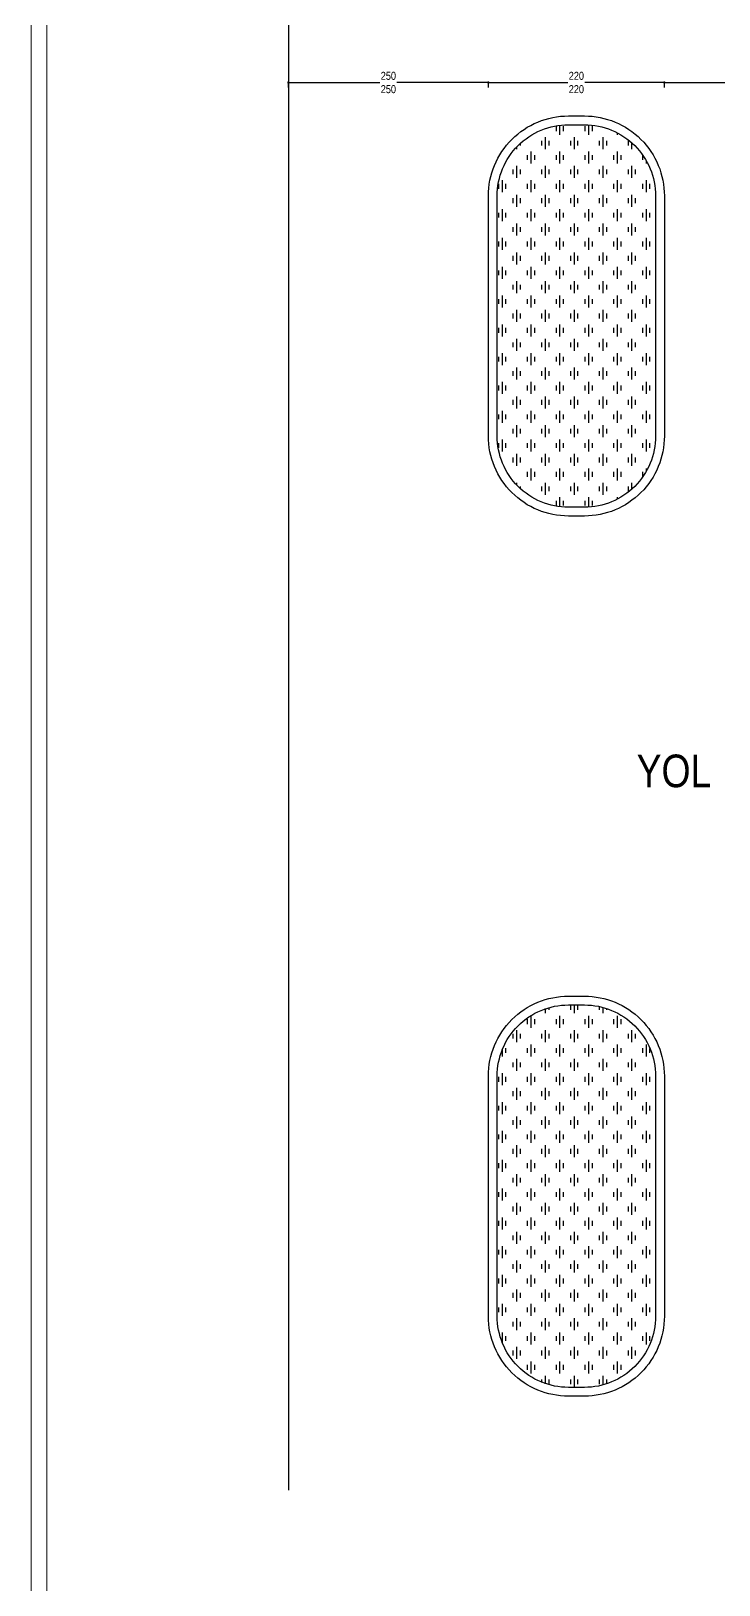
# Model space of a CAD drawing. Header units: millimetres. Extents: x 863 to 22635, y -482 to 12118.
# Drawn here: x 14153 to 15013, y 7023 to 8965 of the extents above; entities that cross this region are included whole.
import ezdxf

# ---------------------------------------------------------------- set-up
doc = ezdxf.new("R2010")
doc.units = ezdxf.units.MM
doc.header["$PDMODE"] = 35
for name, color, linetype in [('DIM_0G', 20, 'Continuous'), ('LAND_0G', 251, 'Continuous'), ('PLANT GRASS_0G', 63, 'Continuous')]:
    doc.layers.add(name, color=color, linetype=linetype)
doc.layers.add('TXT_0G', color=7, linetype='Continuous', lineweight=13)
doc.styles.add('0G_50', font='ARIALN.TTF', dxfattribs={"height": 50})
doc.styles.add('OZGU', font='ARIALN.TTF')
doc.dimstyles.new('0G_1_50_ORTA', dxfattribs={"dimtxt": 10, "dimasz": 3, "dimexe": 1, "dimexo": 4, "dimgap": 1, "dimtad": 0, "dimdec": 1, "dimzin": 9, "dimtxsty": 'OZGU', "dimblk": 'DOT', "dimcen": 2, "dimclrd": 256, "dimclre": 256, "dimclrt": 256, "dimadec": 1, "dimazin": 2, "dimtfac": 1, "dimtdec": 1, "dimtix": 1, "dimtmove": 2, "dimatfit": 3, "dimldrblk": 'ARCHTICK', "dimfxl": 6, "dimfxlon": 1, "dimtfill": 1, "dimarcsym": 0})
pattern_1 = [(90, (156564.517, 1761.177), (18, 18), [15, -21]), (90, (156569.017, 1765.677), (18, 18), [6, -30]), (90, (156560.017, 1765.677), (18, 18), [6, -30])]

# ---------------------------------------------------------------- blocks, each defined once
blk = doc.blocks.new('ANTET-1-150-A3-DIKEY')
for points in [[(165.3, 4014.3), (2761.6, 4014.3), (2761.6, 185.7), (165.3, 185.7)], [(178.5, 4001.1), (2748.5, 4001.1), (2748.5, 198.9), (178.5, 198.9)]]:
    blk.add_lwpolyline(points, close=True)
blk = doc.blocks.new('_Dot')
at = {"color": 0, "linetype": 'ByBlock', "lineweight": -2}
blk.add_line((-0.5, 0), (-1, 0), dxfattribs=at)
at = {"color": 0, "linetype": 'ByBlock', "const_width": 0.5}
blk.add_lwpolyline([(-0.25, 0, 1), (0.25, 0, 1)], format="xyb", close=True, dxfattribs=at)
blk = doc.blocks.new('*D725')
at = {"layer": 'Defpoints', "color": 0, "transparency": 16777216}
for p in [(14945, 8900.4), (15205, 8858.7), (14945, 8758.7)]:
    blk.add_point(p, dxfattribs=at)
at = {"layer": 'DIM_0G', "lineweight": -2, "transparency": 16777216}
for p, q in [((14945, 8894.4), (14945, 8901.4)), ((14948, 8900.4), (15064.9, 8900.4)), ((15202, 8900.4), (15085.1, 8900.4)), ((15205, 8894.4), (15205, 8901.4))]:
    blk.add_line(p, q, dxfattribs=at)
at = {"layer": 'DIM_0G', "lineweight": -2, "transparency": 16777216, "xscale": 3, "yscale": 3, "zscale": 3, "rotation": 180}
blk.add_blockref('_Dot', (14945, 8900.4), dxfattribs=at)
at = {"layer": 'DIM_0G', "lineweight": -2, "transparency": 16777216, "xscale": 3, "yscale": 3, "zscale": 3}
blk.add_blockref('_Dot', (15205, 8900.4), dxfattribs=at)
at = {"layer": 'DIM_0G', "transparency": 16777216, "insert": (15075, 8900.4), "char_height": 10, "attachment_point": 5, "style": 'OZGU', "bg_fill": 3, "box_fill_scale": 1.1, "bg_fill_color": 256, "bg_fill_true_color": 13158600, "bg_fill_transparency": 0}
blk.add_mtext('260\\P260', dxfattribs=at)
blk = doc.blocks.new('_ArchTick')
at = {"color": 0, "linetype": 'ByBlock', "const_width": 0.15}
blk.add_lwpolyline([(-0.5, -0.5), (0.5, 0.5)], dxfattribs=at)
blk = doc.blocks.new('*D726')
at = {"layer": 'Defpoints', "color": 0, "transparency": 16777216}
for p in [(14725, 8900.4), (14725, 8758.7), (14945, 8758.7)]:
    blk.add_point(p, dxfattribs=at)
at = {"layer": 'DIM_0G', "lineweight": -2, "transparency": 16777216}
for p, q in [((14725, 8894.4), (14725, 8901.4)), ((14728, 8900.4), (14824.9, 8900.4)), ((14942, 8900.4), (14845.1, 8900.4)), ((14945, 8894.4), (14945, 8901.4))]:
    blk.add_line(p, q, dxfattribs=at)
at = {"layer": 'DIM_0G', "lineweight": -2, "transparency": 16777216, "xscale": 3, "yscale": 3, "zscale": 3, "rotation": 180}
blk.add_blockref('_Dot', (14725, 8900.4), dxfattribs=at)
at = {"layer": 'DIM_0G', "lineweight": -2, "transparency": 16777216, "xscale": 3, "yscale": 3, "zscale": 3}
blk.add_blockref('_Dot', (14945, 8900.4), dxfattribs=at)
at = {"layer": 'DIM_0G', "transparency": 16777216, "insert": (14835, 8900.4), "char_height": 10, "attachment_point": 5, "style": 'OZGU', "bg_fill": 3, "box_fill_scale": 1.1, "bg_fill_color": 256, "bg_fill_true_color": 13158600, "bg_fill_transparency": 0}
blk.add_mtext('220\\P220', dxfattribs=at)
blk = doc.blocks.new('*D727')
at = {"layer": 'Defpoints', "color": 0, "transparency": 16777216}
for p in [(14475, 8900.4), (14475, 8758.7), (14725, 8758.7)]:
    blk.add_point(p, dxfattribs=at)
at = {"layer": 'DIM_0G', "lineweight": -2, "transparency": 16777216}
for p, q in [((14475, 8894.4), (14475, 8901.4)), ((14478, 8900.4), (14589.9, 8900.4)), ((14722, 8900.4), (14610.1, 8900.4)), ((14725, 8894.4), (14725, 8901.4))]:
    blk.add_line(p, q, dxfattribs=at)
at = {"layer": 'DIM_0G', "lineweight": -2, "transparency": 16777216, "xscale": 3, "yscale": 3, "zscale": 3, "rotation": 180}
blk.add_blockref('_Dot', (14475, 8900.4), dxfattribs=at)
at = {"layer": 'DIM_0G', "lineweight": -2, "transparency": 16777216, "xscale": 3, "yscale": 3, "zscale": 3}
blk.add_blockref('_Dot', (14725, 8900.4), dxfattribs=at)
at = {"layer": 'DIM_0G', "transparency": 16777216, "insert": (14600, 8900.4), "char_height": 10, "attachment_point": 5, "style": 'OZGU', "bg_fill": 3, "box_fill_scale": 1.1, "bg_fill_color": 256, "bg_fill_true_color": 13158600, "bg_fill_transparency": 0}
blk.add_mtext('250\\P250', dxfattribs=at)

msp = doc.modelspace()

# ---------------------------------------------------------------- hatches: boundary and pattern name
at = {"layer": 'PLANT GRASS_0G'}
h = msp.add_hatch(dxfattribs=at)
h.set_pattern_fill('GOST_GLASS', color=256, scale=3, angle=45)
h.set_pattern_definition(pattern_1)
edge = h.paths.add_edge_path()
edge.add_line((14934.04, 8758.66), (14934.04, 8458.66))
edge.add_arc((14845.04, 8458.66), 89, 270, 360, ccw=False)
edge.add_line((14845.04, 8369.66), (14825.04, 8369.66))
edge.add_arc((14825.04, 8458.66), 89, 180, 270, ccw=False)
edge.add_line((14736.04, 8458.66), (14736.04, 8758.66))
edge.add_arc((14825.04, 8758.66), 89, 90, 180, ccw=False)
edge.add_line((14825.04, 8847.66), (14845.04, 8847.66))
edge.add_arc((14845.04, 8758.66), 89, 0, 90, ccw=False)
h = msp.add_hatch(dxfattribs=at)
h.set_pattern_fill('GOST_GLASS', color=256, scale=3, angle=45)
h.set_pattern_definition(pattern_1)
edge = h.paths.add_edge_path()
edge.add_line((14934.04, 7658.66), (14934.04, 7358.66))
edge.add_arc((14845.04, 7358.66), 89, 270, 360, ccw=False)
edge.add_line((14845.04, 7269.66), (14825.04, 7269.66))
edge.add_arc((14825.04, 7358.66), 89, 180, 270, ccw=False)
edge.add_line((14736.04, 7358.66), (14736.04, 7658.66))
edge.add_arc((14825.04, 7658.66), 89, 90, 180, ccw=False)
edge.add_line((14825.04, 7747.66), (14845.04, 7747.66))
edge.add_arc((14845.04, 7658.66), 89, 0, 90, ccw=False)

# ---------------------------------------------------------------- linework, layer by layer
at = {"layer": 'LAND_0G'}
msp.add_lwpolyline([(14475.04, 11586.66), (14475.04, 7141.07)], dxfattribs=at)
for points in [[(14945.04, 8758.66), (14945.04, 8458.66, -0.4142136), (14845.04, 8358.66), (14825.04, 8358.66, -0.4142136), (14725.04, 8458.66), (14725.04, 8758.66, -0.4142136), (14825.04, 8858.66), (14845.04, 8858.66, -0.4142136)], [(14934.04, 8758.66), (14934.04, 8458.66, -0.4142136), (14845.04, 8369.66), (14825.04, 8369.66, -0.4142136), (14736.04, 8458.66), (14736.04, 8758.66, -0.4142136), (14825.04, 8847.66), (14845.04, 8847.66, -0.4142136)], [(14945.04, 7658.66), (14945.04, 7358.66, -0.4142136), (14845.04, 7258.66), (14825.04, 7258.66, -0.4142136), (14725.04, 7358.66), (14725.04, 7658.66, -0.4142136), (14825.04, 7758.66), (14845.04, 7758.66, -0.4142136)], [(14934.04, 7658.66), (14934.04, 7358.66, -0.4142136), (14845.04, 7269.66), (14825.04, 7269.66, -0.4142136), (14736.04, 7358.66), (14736.04, 7658.66, -0.4142136), (14825.04, 7747.66), (14845.04, 7747.66, -0.4142136)]]:
    msp.add_lwpolyline(points, format="xyb", close=True, dxfattribs=at)

# ---------------------------------------------------------------- block references
at = {"layer": 'TXT_0G', "xscale": 1.5, "yscale": 1.5, "zscale": 1.5}
msp.add_blockref('ANTET-1-150-A3-DIKEY', (13905.29, 5817.88), dxfattribs=at)

# ---------------------------------------------------------------- texts
at = {"layer": 'TXT_0G', "insert": (14910.31, 8060.5), "char_height": 40.744, "attachment_point": 1, "style": '0G_50'}
msp.add_mtext_dynamic_manual_height_columns('YOL', width=190.7208, gutter_width=250, heights=[0], dxfattribs=at)

# ---------------------------------------------------------------- next in the draw order: dimensions: what is measured, and where the dimension line sits
at = {"layer": 'DIM_0G'}
dim = msp.add_linear_dim(base=(14945.04, 8900.38), p1=(15205.04, 8858.66), p2=(14945.04, 8758.66), text='<>\\P260', dimstyle='0G_1_50_ORTA', dxfattribs=at)
dim.commit()
dim.dimension.update_dxf_attribs({"geometry": '*D725', "text_midpoint": (15075.04, 8900.38)})

# ---------------------------------------------------------------- next in the draw order: dimensions: what is measured, and where the dimension line sits
dim = msp.add_linear_dim(base=(14725.04, 8900.38), p1=(14945.04, 8758.66), p2=(14725.04, 8758.66), text='<>\\P220', dimstyle='0G_1_50_ORTA', dxfattribs=at)
dim.commit()
dim.dimension.update_dxf_attribs({"geometry": '*D726', "text_midpoint": (14835.04, 8900.38)})

# ---------------------------------------------------------------- next in the draw order: dimensions: what is measured, and where the dimension line sits
dim = msp.add_linear_dim(base=(14475.04, 8900.38), p1=(14725.04, 8758.66), p2=(14475.04, 8758.66), text='<>\\P250', dimstyle='0G_1_50_ORTA', dxfattribs=at)
dim.commit()
dim.dimension.update_dxf_attribs({"geometry": '*D727', "text_midpoint": (14600.04, 8900.38)})

doc.saveas('drawing.dxf')
